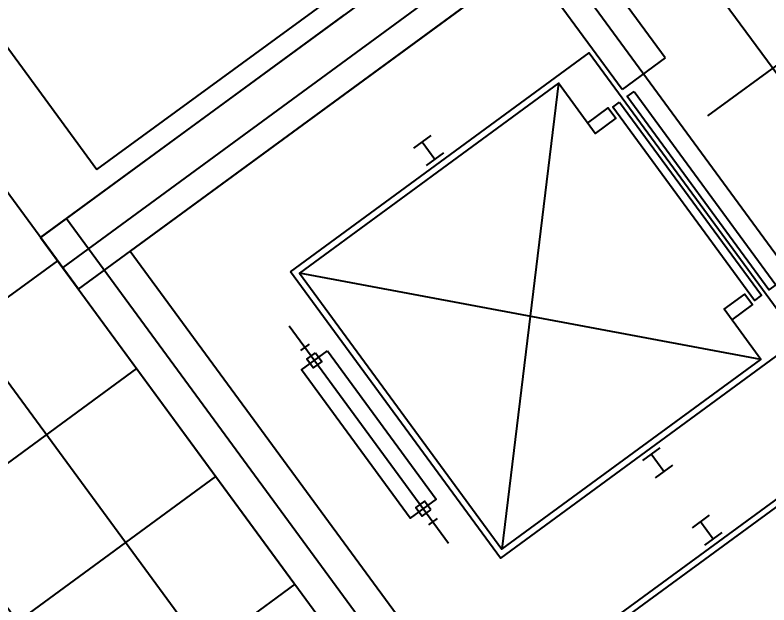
# Model space of a CAD drawing. Header units: millimetres. Extents: x 75184266 to 76346726, y -35850126 to -33679385.
# Drawn here: x 75501422 to 75504945, y -34605614 to -34602856 of the extents above; entities that cross this region are included whole.
import ezdxf

# ---------------------------------------------------------------- set-up
doc = ezdxf.new("R2010")
doc.units = ezdxf.units.MM
doc.header["$LTSCALE"] = 50
doc.header["$MEASUREMENT"] = 0
doc.header["$PDMODE"] = 1
doc.header["$PDSIZE"] = -3
doc.linetypes.add('XR-지하3층$0$H', pattern=[1.3, 0.8, -0.5])
doc.layers.get('0').update_dxf_attribs({"linetype": 'CONTINUOUS'})
doc.layers.get('Defpoints').update_dxf_attribs({"color": 51, "linetype": 'CONTINUOUS'})
doc.layers.add('건축', color=8, linetype='CONTINUOUS', plot=False)
doc.styles.add('XR-지하3층$0$돋움', font='', dxfattribs={"width": 0.9})
doc.styles.get('XR-지하3층$0$돋움').set_extended_font_data('Dotum')
doc.dimstyles.new('XR-지하3층$0$20110829_평면도_면적조정$0$std_style', dxfattribs={"dimscale": 400, "dimtxt": 3, "dimasz": 1, "dimexe": 1.5, "dimexo": 2, "dimgap": 1, "dimtad": 1, "dimtoh": 1, "dimdec": 0, "dimzin": 0, "dimdsep": 46, "dimtxsty": 'XR-지하3층$0$돋움', "dimblk": 'XR-지하3층$0$20110829_평면도_면적조정$0$01420DDOT01', "dimblk1": 'XR-지하3층$0$20110829_평면도_면적조정$0$01420DDOT01', "dimblk2": 'XR-지하3층$0$20110829_평면도_면적조정$0$01420DDOT01', "dimcen": 2.5, "dimdle": 8, "dimclrd": 256, "dimclre": 256, "dimclrt": 256, "dimadec": 0, "dimazin": 0, "dimtfac": 1, "dimtdec": 0, "dimtix": 1, "dimtmove": 2, "dimatfit": 3, "dimldrblk": 'XR-지하3층$0$20110829_평면도_면적조정$0$_ClosedBlank', "dimfxl": 1, "dimtolj": 1, "dimtzin": 0, "dimlwd": -1, "dimlwe": -1, "dimarcsym": 0})

# ---------------------------------------------------------------- blocks, each defined once
blk = doc.blocks.new('XR-지하3층$0$20110829_평면도_면적조정$0$01420DDOT01')
blk.add_line((-1.5, 0), (1.5, 0))
at = {"const_width": 0.5}
blk.add_lwpolyline([(-0.25, 0, 1), (0.25, 0, 1)], format="xyb", close=True, dxfattribs=at)
blk = doc.blocks.new('*D303')
at = {"layer": 'Defpoints', "color": 0, "transparency": 16777216}
for p in [(75609424.5, -34600115.1, 0), (75615333.3, -34608174.6), (75504905.2, -34676743.2, 0)]:
    blk.add_point(p, dxfattribs=at)
at = {"layer": '건축'}
for p, q in [((75609897.5, -34600760.3), (75615688, -34608658.5)), ((75511136.6, -34684566.2), (75615010.7, -34608411.1)), ((75505378.2, -34677388.4), (75511168.7, -34685286.6))]:
    blk.add_line(p, q, dxfattribs=at)
at = {"layer": '건축', "xscale": 400, "yscale": 400, "zscale": 400}
for p, rotation in [((75615333.3, -34608174.6), 36.24693456144445), ((75510814, -34684802.7), 216.2469345614445)]:
    blk.add_blockref('XR-지하3층$0$20110829_평면도_면적조정$0$01420DDOT01', p, dxfattribs=dict(at, rotation=rotation))
at = {"layer": '건축', "insert": (75562304.3, -34645439.3), "char_height": 1800, "attachment_point": 5, "rotation": 36.2469, "style": 'XR-지하3층$0$돋움'}
blk.add_mtext('\\A1;129600', dxfattribs=at)
blk = doc.blocks.new('XR-지하3층$0$20110829_평면도_면적조정$0$_ClosedBlank')
at = {"color": 0, "linetype": 'ByBlock', "lineweight": -2}
for p, q in [((-1, 0.1667), (0, 0)), ((-1, 0.1667), (-1, -0.1667)), ((0, 0), (-1, -0.1667))]:
    blk.add_line(p, q, dxfattribs=at)

msp = doc.modelspace()

# ---------------------------------------------------------------- hatches: boundary and pattern name
at = {"layer": '건축', "ltscale": 100}
h = msp.add_hatch(dxfattribs=at)
h.set_pattern_fill('NET', color=256, scale=5000, angle=90)
h.set_pattern_definition([(36.246, (75499316.6, -34604919.4), (-369.533, 504.054), []), (126.246, (75499316.6, -34604919.4), (-504.054, -369.533), [])])
h.paths.add_polyline_path([(75498606.9, -34603951.4), (75502775.7, -34609637.7), (75492896.6, -34616881.5), (75493428.4, -34617606.7), (75492218.7, -34618493.7), (75491509.1, -34617525.9), (75491630.1, -34617437.3), (75487828.3, -34612251.5), (75487706.9, -34612340.6), (75487517.4, -34612082), (75486331.9, -34612951.3), (75488347.1, -34615699.6), (75488275.5, -34616164.5), (75487725.2, -34616568), (75488399.4, -34617487.3), (75489234, -34616875.3), (75490475.8, -34618568.8), (75491844.5, -34620435.8), (75507909.7, -34608658.1), (75507930, -34608684.6), (75509659.4, -34607416.5), (75507932.8, -34605061.7), (75508452.9, -34604680.3), (75507793.6, -34603781.1), (75507273.5, -34604162.5), (75505320.5, -34601497.7), (75504017.4, -34602453.2), (75507499.6, -34607202.2), (75505201.3, -34608887.4), (75500516.8, -34602497.9)])

# ---------------------------------------------------------------- linework, layer by layer
at = {"layer": '건축', "extrusion": (-2.19818e-06, -2.19672e-06, 1)}
for p, q in [((75501804.5, -34603578.3, 0), (75506079.5, -34600445.6, 0)), ((75501718.4, -34604137.5, 0), (75506638.6, -34600531.7, 0)), ((75500267.6, -34601481.3, 0), (75501804.6, -34603578.4, 0))]:
    msp.add_line(p, q, dxfattribs=at)
at = {"layer": '건축'}
for p, q in [((75501541, -34603895.6), (75503839.4, -34602210.3)), ((75504460.2, -34603057.1), (75503839.4, -34602210.3)), ((75503815.1, -34602600.1), (75501960.3, -34603960.1)), ((75504258.6, -34603204.9), (75503815.1, -34602600.1)), ((75504460.2, -34603057.1), (75504258.6, -34603204.9)), ((75503960.5, -34603175.5), (75503697, -34605352.8)), ((75503364.9, -34603420.1), (75503284.2, -34603479.2)), ((75503324.5, -34603449.6), (75503383.7, -34603530.3)), ((75503424, -34603500.7), (75503343.3, -34603559.8)), ((75501541, -34603895.6), (75505257.5, -34608964)), ((75501960.3, -34603960.1), (75504857.8, -34607911.7)), ((75504906.6, -34604465.8), (75502750.9, -34604062.5)), ((75502702.2, -34604308.9), (75503447.3, -34605325.1)), ((75502796.3, -34604395), (75502756, -34604424.5)), ((75504435.1, -34604879.7), (75504354.5, -34604938.8)), ((75504454, -34604989.9), (75504394.8, -34604909.3)), ((75504494.3, -34604960.4), (75504413.6, -34605019.5)), ((75503393.5, -34605209.5), (75503353.2, -34605239)), ((75504665.8, -34605194.2), (75504585.1, -34605253.3)), ((75504625.4, -34605223.8), (75504684.6, -34605304.4)), ((75504724.9, -34605274.9), (75504644.2, -34605334))]:
    msp.add_line(p, q, dxfattribs=at)
at = {"layer": '건축', "linetype": 'XR-지하3층$0$H', "ltscale": 50}
msp.add_lwpolyline([(75527081.7, -34605454.7), (75520781.1, -34596862.1), (75513103.9, -34602491.5), (75513902.1, -34603580.1), (75512373.9, -34604700.7), (75508202.2, -34599011.3), (75501541, -34603895.6), (75505771.9, -34609665.6), (75504203.4, -34610815.7), (75503375.5, -34609686.7), (75497899.8, -34613701.8), (75498254.6, -34614185.7), (75496488.5, -34615480.6)], dxfattribs=at)
at = {"layer": '건축'}
for points in [[(75508305.7, -34599152.4), (75501644.5, -34604036.7)], [(75503738.6, -34602284.2), (75506887.3, -34606578.5)], [(75504096.5, -34603361), (75504193.3, -34603290), (75504228.8, -34603338.4), (75504132, -34603409.3), (75503960.5, -34603175.5), (75502750.9, -34604062.5), (75503697, -34605352.8), (75504906.6, -34604465.8), (75504735.2, -34604231.9), (75504831.9, -34604161), (75504867.4, -34604209.3), (75504770.6, -34604280.3)], [(75501662, -34603806.9), (75505892.9, -34609576.9)], [(75506071.5, -34606054.5), (75506168.3, -34605983.5), (75506132.8, -34605935.1), (75506036.1, -34606006.1), (75506207.5, -34606239.9), (75504997.9, -34607126.9), (75504051.8, -34605836.6), (75505261.4, -34604949.6), (75505432.9, -34605183.5), (75505529.7, -34605112.5), (75505494.2, -34605064.2), (75505397.4, -34605135.1)]]:
    msp.add_lwpolyline(points, dxfattribs=at)
at = {"layer": '건축', "extrusion": (-2.19752e-06, -2.19673e-06, 1), "elevation": -89.9}
msp.add_lwpolyline([(75501718.4, -34604137.5), (75498230.7, -34599378.7)], dxfattribs=at)
at = {"layer": '건축'}
for points in [[(75502708.9, -34604056), (75504063.8, -34603062.6), (75504063.8, -34603062.6), (75504104.1, -34603033), (75505085.7, -34604371.7), (75505045.4, -34604401.3), (75505045.4, -34604401.3), (75503690.5, -34605394.7)], [(75504314.5, -34603213.5), (75504976.8, -34604116.7), (75504944.6, -34604140.4), (75504282.3, -34603237.2)], [(75504246.8, -34603263.2), (75504909.1, -34604166.4), (75504876.8, -34604190), (75504214.5, -34603286.8)], [(75502881, -34604425.9), (75503389.5, -34605119.4), (75503268.5, -34605208.1), (75502760, -34604514.6)], [(75502825.9, -34604435.3), (75502855.4, -34604475.6), (75502815.1, -34604505.2), (75502785.5, -34604464.9)], [(75504991.4, -34607168.9), (75506346.3, -34606175.4), (75506346.3, -34606175.4), (75506386.6, -34606145.9), (75505405, -34604807.2), (75505364.7, -34604836.7), (75505364.7, -34604836.7), (75504009.8, -34605830.2)], [(75503364, -34605169.1), (75503334.4, -34605128.8), (75503294.1, -34605158.4), (75503323.6, -34605198.7)]]:
    msp.add_lwpolyline(points, close=True, dxfattribs=at)

# ---------------------------------------------------------------- dimensions: what is measured, and where the dimension line sits
dim = msp.add_linear_dim(base=(75615333.3, -34608174.6), p1=(75504905.2, -34676743.2, 0), p2=(75609424.5, -34600115.1, 0), angle=36.2469, dimstyle='XR-지하3층$0$20110829_평면도_면적조정$0$std_style', override={"dimtxt": 4.5}, dxfattribs=at)
dim.commit()
dim.dimension.update_dxf_attribs({"geometry": '*D303', "text_midpoint": (75562304.3, -34645439.3)})

doc.saveas('drawing.dxf')
